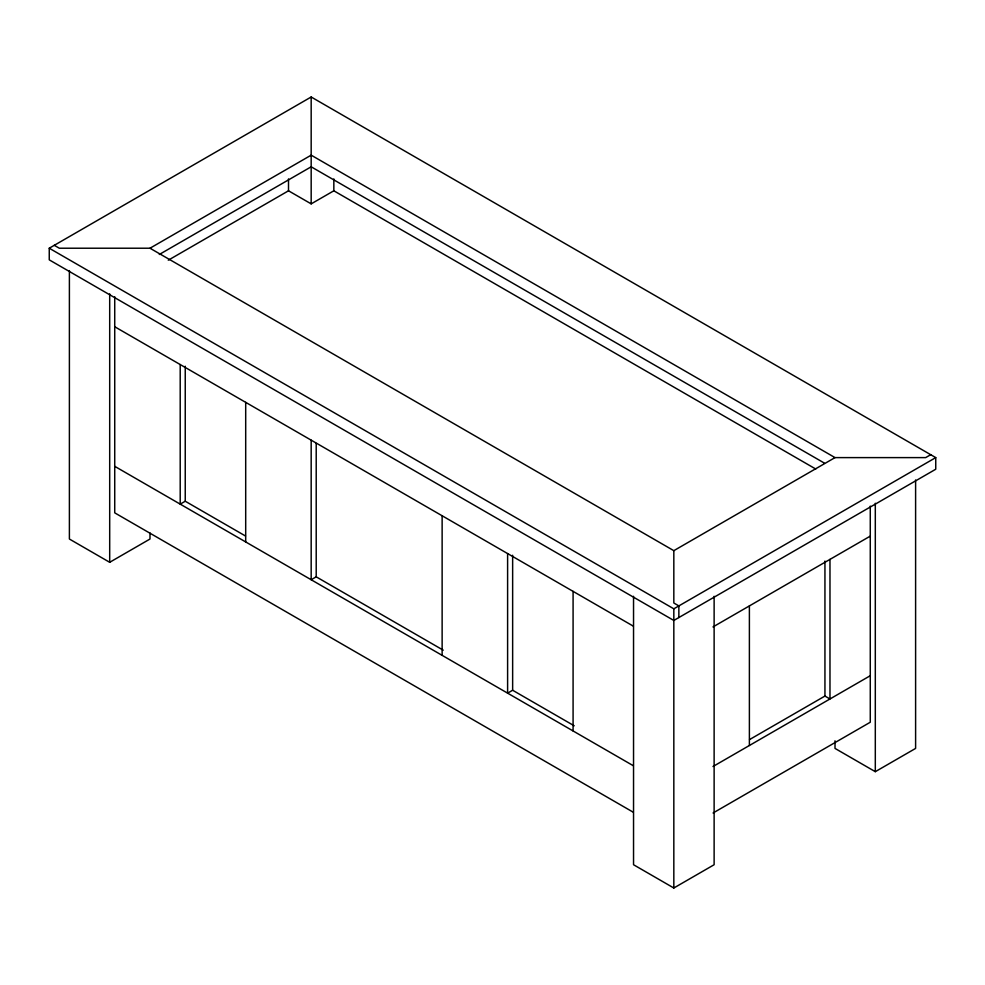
<?xml version="1.0" encoding="UTF-8"?>
<svg xmlns="http://www.w3.org/2000/svg" width="985" height="985" viewBox="0 0 985 985"><rect width="100%" height="100%" fill="white"/><g stroke="black" fill="none" stroke-linecap="round" stroke-linejoin="round"><path stroke-width="1.48" d="M49.25 248.22L311.174 96.998L935.75 457.606L935.75 469.229L673.826 620.452L49.25 259.855L49.25 248.22L673.826 608.816L935.75 457.606M54.286 245.314L59.322 248.22L149.991 248.22L311.174 155.162L835.009 457.606L925.678 457.606L930.714 454.688M159.311 254.475L311.174 166.797L824.371 463.098M168.275 260.2L288.506 190.794L311.174 203.87L333.841 190.794L815.765 469.032M245.487 536L185.242 501.23L180.206 504.135L180.206 364.548M69.393 270.592L69.393 539.029L109.692 562.3L149.991 539.029L149.991 532.959M443.238 650.174L316.21 576.828L311.174 579.746L311.174 440.16M149.991 248.22L673.826 550.664L835.009 457.606M574.193 725.785L512.643 690.251L507.607 693.157L507.607 553.57M712.992 626.928L870.272 536.123M749.548 739.587L824.938 696.063L829.973 698.968L829.973 559.381M712.992 766.515L870.272 675.71M713.078 812.982L870.272 722.239L870.272 506.105M633.54 596.294L633.54 864.731L673.826 888.002L714.125 864.731L714.125 596.294M835.009 740.818L835.009 748.415L875.308 771.674L915.607 748.415L915.607 479.966M114.728 326.737L633.33 626.152M114.728 466.324L633.33 765.739M633.257 812.219L114.728 512.853L114.728 296.719M875.308 503.237L875.308 771.674M824.938 561.081L824.938 696.063M749.388 605.91L749.388 745.497M678.862 617.546L678.862 605.91L673.826 603.005L673.826 550.664M673.826 608.816L673.826 888.002M573.085 591.369L573.085 730.956M512.643 555.257L512.643 690.251M442.13 515.758L442.13 655.357M333.841 178.925L333.841 190.794M316.21 443.385L316.21 576.828M311.174 96.998L311.174 203.87M288.506 178.925L288.506 190.794M245.696 402.348L245.696 541.935M185.242 366.235L185.242 501.23M109.692 293.862L109.692 562.3"/></g></svg>
